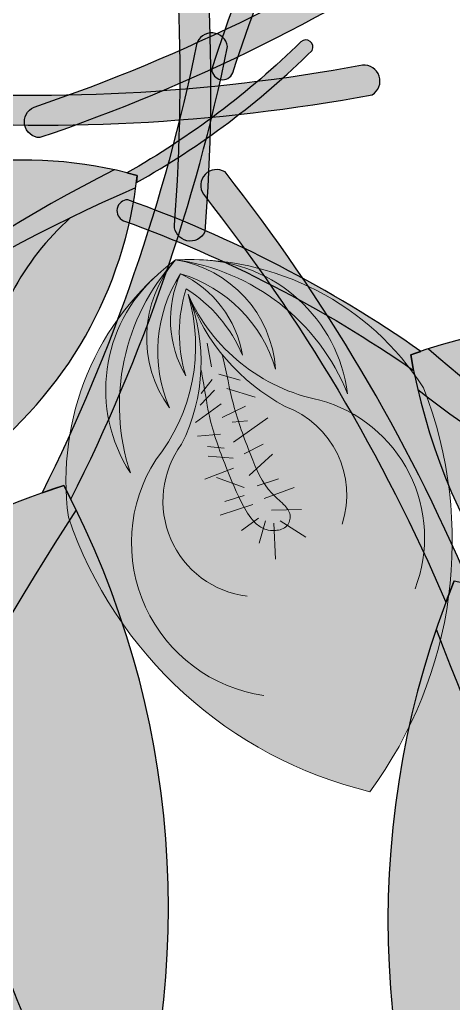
# Model space of a CAD drawing. Header units: inches. Extents: x 9636 to 21597, y -10243 to 557.
# Drawn here: x 15096.63 to 15100.45, y -8253.64 to -8244.96 of the extents above; entities that cross this region are included whole.
import ezdxf

# ---------------------------------------------------------------- set-up
doc = ezdxf.new("R2010")
doc.units = ezdxf.units.IN
doc.header["$MEASUREMENT"] = 0
doc.layers.add('MESA', color=7, linetype='Continuous')

# ---------------------------------------------------------------- blocks, each defined once
blk = doc.blocks.new('FF')
at = {"layer": 'MESA', "ltscale": 0.8}
h = blk.add_hatch(color=35, dxfattribs=at)
h.dxf.hatch_style = 1
h.set_gradient(color1=(179, 116, 77), color2=(114, 74, 49), one_color=1, tint=0.3199999928474426, name='CURVED')
h.paths.add_polyline_path([(15098.02692788197, -8244.674898954481), (15098.29378318464, -8244.712485523756, -0.03310768506175343), (15098.26460432901, -8246.830697031164, -0.8090823413515376), (15097.99665523886, -8246.771996080477, 0.032777259300629)])
h.paths.add_polyline_path([(15098.04311116947, -8242.60895636148, -0.03310768506174779), (15098.29378318464, -8244.712485523756), (15098.02692788197, -8244.674898954481, 0.03277725930060161), (15097.78287709809, -8242.59183102384), (15097.94912832243, -8242.708450008113)])
h = blk.add_hatch(color=35, dxfattribs=at)
h.dxf.hatch_style = 1
h.set_gradient(color1=(179, 116, 77), color2=(114, 74, 49), one_color=1, tint=0.3199999928474426, name='CURVED')
h.paths.add_polyline_path([(15099.03380648774, -8244.08463211408), (15098.85406515174, -8244.039671748968, 0.03310768506175343), (15098.32567318992, -8245.396892735695, 0.8090823413515376), (15098.51156381878, -8245.428681845888, -0.032777259300629)])
h.paths.add_polyline_path([(15099.5569816277, -8242.764071772508, 0.03310768506174779), (15098.85406515174, -8244.039671748968), (15099.03380648774, -8244.08463211408, -0.03277725930060161), (15099.72722034577, -8242.820359869525), (15099.59117363073, -8242.851736450491)])
h = blk.add_hatch(color=35, dxfattribs=at)
h.dxf.hatch_style = 1
h.set_gradient(color1=(179, 116, 77), color2=(114, 74, 49), one_color=1, tint=0.3199999928474426, name='CURVED')
h.paths.add_polyline_path([(15098.69604195212, -8244.925205681322), (15098.76767249792, -8245.185000923128, -0.03310768506175343), (15096.8125399035, -8246.00055468222, -0.8090823413515376), (15096.75984754869, -8245.731359525747, 0.032777259300629)])
h.paths.add_polyline_path([(15100.59804827553, -8244.118513272719, -0.03310768506174779), (15098.76767249792, -8245.185000923128), (15098.69604195212, -8244.925205681322, 0.03277725930060161), (15100.51027686433, -8243.872929827694), (15100.46938640765, -8244.071845457147)])
h = blk.add_hatch(color=35, dxfattribs=at)
h.dxf.hatch_style = 1
h.set_gradient(color1=(179, 116, 77), color2=(114, 74, 49), one_color=1, tint=0.3199999928474426, name='CURVED')
h.paths.add_polyline_path([(15097.64089063348, -8247.201865793526), (15097.90773284823, -8247.239545167002, 0.03310768506175343), (15098.46549267896, -8245.195878029977, 0.8090823413515376), (15098.19176006178, -8245.178187048825, -0.032777259300629)])
h.paths.add_polyline_path([(15097.08509728122, -8249.19170861293, 0.03310768506174779), (15097.90773284823, -8247.239545167002), (15097.64089063348, -8247.201865793526, -0.03277725930060161), (15096.83027670144, -8249.136197161713), (15097.02229533099, -8249.070104022947)])
h = blk.add_hatch(color=35, dxfattribs=at)
h.dxf.hatch_style = 1
h.set_gradient(color1=(179, 116, 77), color2=(114, 74, 49), one_color=1, tint=0.3199999928474426, name='CURVED')
h.paths.add_polyline_path([(15098.3833636068, -8245.78265016747), (15098.47526184628, -8245.86538466506, 0.03310768506175343), (15099.21134862249, -8245.230557370902, 0.8090823413515376), (15099.1117047816, -8245.153664053618, -0.032777259300629)])
h.paths.add_polyline_path([(15097.66182095303, -8246.397496823074, 0.03310768506174779), (15098.47526184628, -8245.86538466506), (15098.3833636068, -8245.78265016747, -0.03277725930060161), (15097.57906849421, -8246.311056990076), (15097.66908802034, -8246.335119308742)])
h = blk.add_hatch(color=35, dxfattribs=at)
h.dxf.hatch_style = 1
h.set_gradient(color1=(179, 116, 77), color2=(114, 74, 49), one_color=1, tint=0.3199999928474426, name='CURVED')
h.paths.add_polyline_path([(15097.57035616321, -8245.608120826642), (15097.63522160796, -8245.869687217513, 0.03310768506175343), (15099.73916858909, -8245.622546576698, 0.8090823413515376), (15099.65318837232, -8245.362066406919, -0.032777259300629)])
h.paths.add_polyline_path([(15095.517062065, -8245.83695273575, 0.03310768506174779), (15097.63522160796, -8245.869687217513), (15097.57035616321, -8245.608120826642, -0.03277725930060161), (15095.47323088751, -8245.579865441287), (15095.60634920649, -8245.733224400075)])
h = blk.add_hatch(color=85, dxfattribs=at)
h.dxf.hatch_style = 1
h.set_gradient(color1=(103, 159, 96), color2=(179, 207, 175), one_color=1, tint=0.75, name='INVCURVED')
h.paths.add_polyline_path([(15096.22971421021, -8248.870618819674, 0.1995123331975758), (15097.65560267498, -8246.444680660403, 0.0967495278531692), (15093.47011203457, -8249.294195942954, -0.08665420676483183), (15097.46580634728, -8246.28422506341, 0.1924888780828612), (15094.78004693778, -8246.727543006346, 0.1586077411667837), (15092.72352845114, -8249.680505322061, 0.1586077411660197)])
h = blk.add_hatch(color=85, dxfattribs=at)
h.dxf.hatch_style = 1
h.set_gradient(color1=(103, 159, 96), color2=(52, 80, 48), one_color=1, tint=0.25)
h.paths.add_polyline_path([(15093.47011203458, -8249.294195942943, -0.09674952785286056), (15097.65560267498, -8246.444680660403, 0.007527451123012324), (15097.66908802034, -8246.335119308738, 0.01429188129494994), (15097.46580634728, -8246.28422506341, 0.08665420676455064)])
h = blk.add_hatch(color=35, dxfattribs=at)
h.dxf.hatch_style = 1
h.set_gradient(color1=(179, 116, 77), color2=(114, 74, 49), one_color=1, tint=0.3199999928474426, name='CURVED')
h.paths.add_polyline_path([(15099.43903186173, -8248.22982484808), (15099.64040785201, -8248.050737681333, 0.03310768506175343), (15098.44299228439, -8246.303205892169, 0.8090823413515376), (15098.25239926146, -8246.500479347389, -0.032777259300629)])
h.paths.add_polyline_path([(15100.59667902034, -8249.941033120773, 0.03310768506174779), (15099.64040785201, -8248.050737681333), (15099.43903186173, -8248.22982484808, -0.03277725930060161), (15100.38948412344, -8250.09941659148), (15100.46332369108, -8249.910241605452)])
h = blk.add_hatch(color=35, dxfattribs=at)
h.dxf.hatch_style = 1
h.set_gradient(color1=(179, 116, 77), color2=(114, 74, 49), one_color=1, tint=0.3199999928474426, name='CURVED')
h.paths.add_polyline_path([(15098.86959890577, -8247.30986178868), (15098.92181335295, -8247.1320921799, 0.03310768506175343), (15097.58714332414, -8246.549080356413, 0.8090823413515376), (15097.54783984903, -8246.733528479925, -0.032777259300629)])
h.paths.add_polyline_path([(15100.16785008065, -8247.886173969457, 0.03310768506174779), (15098.92181335295, -8247.1320921799), (15098.86959890577, -8247.30986178868, -0.03277725930060161), (15100.10470269247, -8248.053989279731), (15100.07887058111, -8247.916781770713)])
h = blk.add_hatch(color=7, dxfattribs=at)
h.dxf.hatch_style = 1
h.set_gradient(color1=(237, 238, 238), one_color=1, tint=1)
h.paths.add_polyline_path([(15099.71941443139, -8251.771931795527, 0.2569091805170801), (15100.19148531407, -8248.207414501998, 0.2403030205165218), (15098.27368752177, -8247.080286426482, -0.3583807301859824), (15099.5230330472, -8248.260887088634, 0.2702333190890776), (15098.00716412592, -8247.07889750064, -0.3489770048102109), (15098.88874498077, -8248.043729022276, 0.2509502793129825), (15098.05169593818, -8247.200952858051, -0.2453890551403372), (15098.59761921655, -8247.920340602286, 0.1532458537889449), (15098.10060345808, -8247.335001406533, 0.1518402250092038), (15098.09524559063, -8248.096142668495, 0.00137366511991412), (15098.09730785354, -8248.102878855878, -0.245389055139057), (15098.05169593825, -8247.20095285803, 0.2509502793127925), (15097.95404243714, -8248.384754596666, -0.3489770048638718), (15098.00716412579, -8247.078897500583, 0.2702333191166405), (15097.60862749244, -8248.959356626743, -0.358380731124288), (15097.80415593539, -8247.251594697984, 0.240303021013481), (15097.06279578413, -8249.348914705783, 0.2569091805174252)])
edge = h.paths.add_edge_path(flags=16)
edge.add_arc((15099.84678496949, -8246.754777770306), 1.839283122478438, 199.9604918059998, 201.4598524917648, ccw=False)
edge.add_arc((15096.60830675234, -8247.979153804215), 1.623254014835311, 19.860714479619276, 21.559629817972393, ccw=False)
edge.add_arc((15099.84678496949, -8246.754777770315), 1.839283122478438, 201.4598524914096, 219.0189251154874)
edge.add_spline(control_points=[(15098.41857668749, -8247.916099593947), (15098.42029322749, -8247.922954316105), (15098.43608776667, -8247.987010472849), (15098.44972039391, -8248.051576562642), (15098.46173343683, -8248.109160811355)], knot_values=[0.2471511740125481, 0.2471511740125481, 0.2471511740125481, 0.2471511740125481, 0.247785628570655, 0.2530743171580143, 0.2530743171580143, 0.2530743171580143, 0.2530743171580143], degree=3, periodic=0)
edge.add_spline(control_points=[(15098.46173343683, -8248.109160811355), (15098.46971771926, -8248.147433288097), (15098.47763161847, -8248.185676664752), (15098.48593438749, -8248.22375224191)], knot_values=[0.2436361292652643, 0.2436361292652643, 0.2436361292652643, 0.2436361292652643, 0.2471511740125481, 0.2471511740125481, 0.2471511740125481, 0.2471511740125481], degree=3, periodic=0)
edge.add_spline(control_points=[(15098.48593438749, -8248.22375224191), (15098.49542399406, -8248.267270524355), (15098.51012022815, -8248.330919169734), (15098.52739580271, -8248.393646682549), (15098.53315802792, -8248.413628499215)], knot_values=[0.2377304945037521, 0.2377304945037521, 0.2377304945037521, 0.2377304945037521, 0.2417479965750198, 0.2436361292652643, 0.2436361292652643, 0.2436361292652643, 0.2436361292652643], degree=3, periodic=0)
edge.add_spline(control_points=[(15098.53315802792, -8248.413628499215), (15098.54204542829, -8248.44444756618), (15098.55150120469, -8248.47509239421), (15098.56143462185, -8248.505639712666)], knot_values=[0.2348183224622999, 0.2348183224622999, 0.2348183224622999, 0.2348183224622999, 0.2377304945037521, 0.2377304945037521, 0.2377304945037521, 0.2377304945037521], degree=3, periodic=0)
edge.add_spline(control_points=[(15098.56143462185, -8248.505639712666), (15098.57469458605, -8248.546416853369), (15098.58880566619, -8248.587020240158), (15098.60355203454, -8248.627632385549)], knot_values=[0.2309309092598198, 0.2309309092598198, 0.2309309092598198, 0.2309309092598198, 0.2348183224622999, 0.2348183224622999, 0.2348183224622999, 0.2348183224622999], degree=3, periodic=0)
edge.add_spline(control_points=[(15098.60355203454, -8248.627632385549), (15098.62047048219, -8248.674226532612), (15098.63822515198, -8248.720832208517), (15098.656490107, -8248.767725038491)], knot_values=[0.2264708961110354, 0.2264708961110354, 0.2264708961110354, 0.2264708961110354, 0.2309309092598199, 0.2309309092598199, 0.2309309092598199, 0.2309309092598199], degree=3, periodic=0)
edge.add_spline(control_points=[(15098.656490107, -8248.767725038491), (15098.66080344333, -8248.778798952817), (15098.68118744153, -8248.83086431385), (15098.70210407811, -8248.88336266032), (15098.72016465636, -8248.92358488131)], knot_values=[0.2215260703448321, 0.2215260703448321, 0.2215260703448321, 0.2215260703448321, 0.222579318859487, 0.2264708961110354, 0.2264708961110354, 0.2264708961110354, 0.2264708961110354], degree=3, periodic=0)
edge.add_spline(control_points=[(15098.72016465636, -8248.92358488131), (15098.74039183804, -8248.968632285692), (15098.76262490895, -8249.012307503166), (15098.78864695165, -8249.0526970019)], knot_values=[0.2171676473178, 0.2171676473178, 0.2171676473178, 0.2171676473178, 0.2215260703448321, 0.2215260703448321, 0.2215260703448321, 0.2215260703448321], degree=3, periodic=0)
edge.add_spline(control_points=[(15098.78864695165, -8249.0526970019), (15098.80834465655, -8249.083270329162), (15098.83488141218, -8249.118085133285), (15098.86575376687, -8249.148905627902), (15098.87128311769, -8249.154250798923)], knot_values=[0.2131642620453263, 0.2131642620453263, 0.2131642620453263, 0.2131642620453263, 0.2164634238997696, 0.2171676473178, 0.2171676473178, 0.2171676473178, 0.2171676473178], degree=3, periodic=0)
edge.add_spline(control_points=[(15098.87128311769, -8249.154250798923), (15098.89950477071, -8249.181532403314), (15098.94565445414, -8249.219438498149), (15098.98698563755, -8249.266980778986), (15098.9974830584, -8249.284197761912)], knot_values=[0.2077773224475375, 0.2077773224475375, 0.2077773224475375, 0.2077773224475375, 0.2113716592103856, 0.2131642620453263, 0.2131642620453263, 0.2131642620453263, 0.2131642620453263], degree=3, periodic=0)
edge.add_spline(control_points=[(15098.9974830584, -8249.284197761912), (15099.00655626172, -8249.299078863556), (15099.02512348165, -8249.343603765472), (15099.01092853054, -8249.39794686548), (15098.99124748951, -8249.422107590852)], knot_values=[0.203445163018474, 0.203445163018474, 0.203445163018474, 0.203445163018474, 0.2049945578871382, 0.2077773224475375, 0.2077773224475375, 0.2077773224475375, 0.2077773224475375], degree=3, periodic=0)
edge.add_spline(control_points=[(15098.99124748951, -8249.422107590852), (15098.99005299605, -8249.423573967972), (15098.96491134416, -8249.452657639713), (15098.92020626051, -8249.46492581639), (15098.87926743225, -8249.467385628182), (15098.87576155287, -8249.46752580049)], knot_values=[0.1996944706411438, 0.1996944706411438, 0.1996944706411438, 0.1996944706411438, 0.1998633638435843, 0.2031371852270858, 0.203445163018474, 0.203445163018474, 0.203445163018474, 0.203445163018474], degree=3, periodic=0)
edge.add_spline(control_points=[(15098.87576155287, -8249.46752580049), (15098.85132261213, -8249.468502919879), (15098.81882212835, -8249.465096497108), (15098.7884060432, -8249.453357966566), (15098.78040266126, -8249.449683712543)], knot_values=[0.1967564236367511, 0.1967564236367511, 0.1967564236367511, 0.1967564236367511, 0.1989032889930779, 0.1996944706411438, 0.1996944706411438, 0.1996944706411438, 0.1996944706411438], degree=3, periodic=0)
edge.add_spline(control_points=[(15098.78040266126, -8249.449683712543), (15098.7578875498, -8249.439347302323), (15098.72846653142, -8249.419207098399), (15098.70352147994, -8249.39508427071), (15098.69672798794, -8249.387929178089)], knot_values=[0.1936429904609736, 0.1936429904609736, 0.1936429904609736, 0.1936429904609736, 0.1958687424163022, 0.1967564236367511, 0.1967564236367511, 0.1967564236367511, 0.1967564236367511], degree=3, periodic=0)
edge.add_spline(control_points=[(15098.69672798794, -8249.387929178089), (15098.66223136839, -8249.351596389555), (15098.63595175571, -8249.30811204392), (15098.61197417035, -8249.26355045113)], knot_values=[0.1891354409754396, 0.1891354409754396, 0.1891354409754396, 0.1891354409754396, 0.1936429904609736, 0.1936429904609736, 0.1936429904609736, 0.1936429904609736], degree=3, periodic=0)
edge.add_spline(control_points=[(15098.61197417035, -8249.26355045113), (15098.60979389181, -8249.25949847163), (15098.59374794032, -8249.229348816165), (15098.57850603084, -8249.19895992733), (15098.56580769816, -8249.172514277183)], knot_values=[0.1860923947748148, 0.1860923947748148, 0.1860923947748148, 0.1860923947748148, 0.186502265629451, 0.1891354409754396, 0.1891354409754396, 0.1891354409754396, 0.1891354409754396], degree=3, periodic=0)
edge.add_spline(control_points=[(15098.56580769816, -8249.172514277183), (15098.54647109003, -8249.132243700977), (15098.52827216305, -8249.091625602327), (15098.51081754307, -8249.050763291882)], knot_values=[0.1820826809719926, 0.1820826809719926, 0.1820826809719926, 0.1820826809719926, 0.1860923947748149, 0.1860923947748149, 0.1860923947748149, 0.1860923947748149], degree=3, periodic=0)
edge.add_spline(control_points=[(15098.51081754307, -8249.050763291882), (15098.49474755462, -8249.013142486769), (15098.47930846896, -8248.975314678502), (15098.46419329813, -8248.937360490376)], knot_values=[0.1783910477803653, 0.1783910477803653, 0.1783910477803653, 0.1783910477803653, 0.1820826809719925, 0.1820826809719925, 0.1820826809719925, 0.1820826809719925], degree=3, periodic=0)
edge.add_spline(control_points=[(15098.46419329813, -8248.937360490376), (15098.45961965126, -8248.92587606485), (15098.4445226526, -8248.887681645696), (15098.42965914142, -8248.849384154904), (15098.41948148397, -8248.822523646257)], knot_values=[0.1746797876871894, 0.1746797876871894, 0.1746797876871894, 0.1746797876871894, 0.175796826109966, 0.1783910477803653, 0.1783910477803653, 0.1783910477803653, 0.1783910477803653], degree=3, periodic=0)
edge.add_spline(control_points=[(15098.41948148397, -8248.822523646257), (15098.40843596593, -8248.793372711049), (15098.39764030991, -8248.764115728225), (15098.387219853, -8248.734701983578)], knot_values=[0.171864353741853, 0.171864353741853, 0.171864353741853, 0.171864353741853, 0.1746797876871893, 0.1746797876871893, 0.1746797876871893, 0.1746797876871893], degree=3, periodic=0)
edge.add_spline(control_points=[(15098.387219853, -8248.734701983578), (15098.37387873801, -8248.697044119534), (15098.36115261937, -8248.659129304058), (15098.34930452124, -8248.62085111162)], knot_values=[0.1682598066156458, 0.1682598066156458, 0.1682598066156458, 0.1682598066156458, 0.171864353741853, 0.171864353741853, 0.171864353741853, 0.171864353741853], degree=3, periodic=0)
edge.add_spline(control_points=[(15098.34930452124, -8248.62085111162), (15098.33271891456, -8248.56726723369), (15098.31528452775, -8248.503586529929), (15098.30120936994, -8248.438524745327), (15098.29919913752, -8248.428913919159)], knot_values=[0.1623418216133556, 0.1623418216133556, 0.1623418216133556, 0.1623418216133556, 0.1673876610569998, 0.1682598066156458, 0.1682598066156458, 0.1682598066156458, 0.1682598066156458], degree=3, periodic=0)
edge.add_spline(control_points=[(15098.29919913752, -8248.428913919159), (15098.29069802764, -8248.388270514715), (15098.28334241494, -8248.347224048948), (15098.27645881634, -8248.306338500994)], knot_values=[0.1586535887747186, 0.1586535887747186, 0.1586535887747186, 0.1586535887747186, 0.1623418216133555, 0.1623418216133555, 0.1623418216133555, 0.1623418216133555], degree=3, periodic=0)
edge.add_spline(control_points=[(15098.27645881634, -8248.306338500994), (15098.27156803249, -8248.27728939613), (15098.26691552494, -8248.248321523799), (15098.26225973897, -8248.219637163473)], knot_values=[0.1560331062850654, 0.1560331062850654, 0.1560331062850654, 0.1560331062850654, 0.1586535887747186, 0.1586535887747186, 0.1586535887747186, 0.1586535887747186], degree=3, periodic=0)
edge.add_spline(control_points=[(15098.26225973897, -8248.219637163473), (15098.25503097672, -8248.175100661343), (15098.24515434397, -8248.115249837898), (15098.23357888518, -8248.05808237024), (15098.23030911496, -8248.04288709982)], knot_values=[0.1504801710943955, 0.1504801710943955, 0.1504801710943955, 0.1504801710943955, 0.1545488385723417, 0.1560331062850654, 0.1560331062850654, 0.1560331062850654, 0.1560331062850654], degree=3, periodic=0)
edge.add_arc((15096.60830675234, -8247.979153804205), 1.623254014835311, -2.250163947206774, 19.86071447921831)
at = {"layer": 'MESA', "lineweight": 5, "ltscale": 0.8}
h = blk.add_hatch(color=83, dxfattribs=at)
h.dxf.hatch_style = 1
h.set_gradient(color1=(117, 211, 105), one_color=1, tint=1)
h.paths.add_polyline_path([(15099.5230330472, -8248.260887088634, 0.3583807301414101), (15098.27368752199, -8247.080286426499, 0.02724021252780064), (15098.00716412569, -8247.078897500609, -0.27023331912118)])
h.paths.add_polyline_path([(15098.05169593823, -8247.200952858064, -0.2509502793036039), (15098.88874498077, -8248.043729022276, 0.3489770048638718), (15098.00716412573, -8247.078897500607, 0.3489770048564635), (15097.95404243714, -8248.38475459667, -0.2509502793046178)])
h.paths.add_polyline_path([(15098.59761921655, -8247.920340602286, 0.2453890551401661), (15098.05169593819, -8247.200952858051, 0.2453890551330679), (15098.09730785354, -8248.102878855878, -0.1532458537798691), (15098.10060345812, -8247.335001406556, -0.1532458537804744)], flags=17)
h.paths.add_polyline_path([(15098.00716412579, -8247.078897500587, 0.02724021243329556), (15097.80415593264, -8247.251594700641, 0.3583807303279284), (15097.60862749244, -8248.959356626747, -0.2702333191168038)])
h = blk.add_hatch(color=95, dxfattribs=at)
h.dxf.hatch_style = 1
h.set_gradient(color1=(68, 182, 53), color2=(121, 213, 109), one_color=1, tint=0.6299999952316284, name='CYLINDER')
edge = h.paths.add_edge_path()
edge.add_spline(control_points=[(15098.69672798794, -8249.387929178089), (15098.70352147994, -8249.39508427071), (15098.72846653142, -8249.419207098399), (15098.7578875498, -8249.439347302323), (15098.78040266126, -8249.449683712543)], knot_values=[0.1936429904609736, 0.1936429904609736, 0.1936429904609736, 0.1936429904609736, 0.1945306716814224, 0.1967564236367511, 0.1967564236367511, 0.1967564236367511, 0.1967564236367511], degree=3, periodic=0)
edge.add_spline(control_points=[(15098.78040266126, -8249.449683712543), (15098.7884060432, -8249.453357966566), (15098.81882212835, -8249.465096497108), (15098.85132261213, -8249.468502919879), (15098.87576155287, -8249.46752580049)], knot_values=[0.1967564236367511, 0.1967564236367511, 0.1967564236367511, 0.1967564236367511, 0.197547605284817, 0.1996944706411439, 0.1996944706411439, 0.1996944706411439, 0.1996944706411439], degree=3, periodic=0)
edge.add_spline(control_points=[(15098.87576155287, -8249.46752580049), (15098.87926743225, -8249.467385628182), (15098.92020626051, -8249.46492581639), (15098.96491134416, -8249.452657639713), (15098.99005299605, -8249.423573967972), (15098.99124748951, -8249.422107590852)], knot_values=[0.1996944706411439, 0.1996944706411439, 0.1996944706411439, 0.1996944706411439, 0.2000024484325321, 0.2032762698160336, 0.2034451630184741, 0.2034451630184741, 0.2034451630184741, 0.2034451630184741], degree=3, periodic=0)
edge.add_spline(control_points=[(15098.99124748951, -8249.422107590852), (15099.01092853054, -8249.39794686548), (15099.02512348165, -8249.343603765472), (15099.00655626172, -8249.299078863556), (15098.9974830584, -8249.284197761912)], knot_values=[0.2034451630184741, 0.2034451630184741, 0.2034451630184741, 0.2034451630184741, 0.2062279275788734, 0.2077773224475375, 0.2077773224475375, 0.2077773224475375, 0.2077773224475375], degree=3, periodic=0)
edge.add_spline(control_points=[(15098.9974830584, -8249.284197761912), (15098.98698563755, -8249.266980778986), (15098.94565445414, -8249.219438498149), (15098.89950477071, -8249.181532403314), (15098.87128311769, -8249.154250798923)], knot_values=[0.2077773224475375, 0.2077773224475375, 0.2077773224475375, 0.2077773224475375, 0.2095699252824783, 0.2131642620453263, 0.2131642620453263, 0.2131642620453263, 0.2131642620453263], degree=3, periodic=0)
edge.add_spline(control_points=[(15098.87128311769, -8249.154250798923), (15098.86575376687, -8249.148905627902), (15098.83488141218, -8249.118085133285), (15098.80834465655, -8249.083270329162), (15098.78864695165, -8249.0526970019)], knot_values=[0.2131642620453263, 0.2131642620453263, 0.2131642620453263, 0.2131642620453263, 0.2138684854633567, 0.2171676473178, 0.2171676473178, 0.2171676473178, 0.2171676473178], degree=3, periodic=0)
edge.add_spline(control_points=[(15098.78864695165, -8249.0526970019), (15098.76262490895, -8249.012307503166), (15098.74039183804, -8248.968632285692), (15098.72016465636, -8248.92358488131)], knot_values=[0.2171676473178, 0.2171676473178, 0.2171676473178, 0.2171676473178, 0.2215260703448321, 0.2215260703448321, 0.2215260703448321, 0.2215260703448321], degree=3, periodic=0)
edge.add_spline(control_points=[(15098.72016465636, -8248.92358488131), (15098.70210407811, -8248.88336266032), (15098.68118744153, -8248.83086431385), (15098.66080344333, -8248.778798952817), (15098.656490107, -8248.767725038491)], knot_values=[0.2215260703448321, 0.2215260703448321, 0.2215260703448321, 0.2215260703448321, 0.2254176475963806, 0.2264708961110354, 0.2264708961110354, 0.2264708961110354, 0.2264708961110354], degree=3, periodic=0)
edge.add_spline(control_points=[(15098.656490107, -8248.767725038491), (15098.63822515198, -8248.720832208517), (15098.62047048219, -8248.674226532612), (15098.60355203454, -8248.627632385549)], knot_values=[0.2264708961110354, 0.2264708961110354, 0.2264708961110354, 0.2264708961110354, 0.2309309092598199, 0.2309309092598199, 0.2309309092598199, 0.2309309092598199], degree=3, periodic=0)
edge.add_spline(control_points=[(15098.60355203454, -8248.627632385549), (15098.58880566619, -8248.587020240158), (15098.57469458605, -8248.546416853369), (15098.56143462185, -8248.505639712666)], knot_values=[0.2309309092598199, 0.2309309092598199, 0.2309309092598199, 0.2309309092598199, 0.2348183224622999, 0.2348183224622999, 0.2348183224622999, 0.2348183224622999], degree=3, periodic=0)
edge.add_spline(control_points=[(15098.56143462185, -8248.505639712666), (15098.55150120469, -8248.47509239421), (15098.54204542829, -8248.44444756618), (15098.53315802792, -8248.413628499215)], knot_values=[0.2348183224622999, 0.2348183224622999, 0.2348183224622999, 0.2348183224622999, 0.2377304945037521, 0.2377304945037521, 0.2377304945037521, 0.2377304945037521], degree=3, periodic=0)
edge.add_spline(control_points=[(15098.53315802792, -8248.413628499215), (15098.52739580271, -8248.393646682549), (15098.51012022815, -8248.330919169734), (15098.49542399406, -8248.267270524355), (15098.48593438749, -8248.22375224191)], knot_values=[0.2377304945037521, 0.2377304945037521, 0.2377304945037521, 0.2377304945037521, 0.2396186271939966, 0.2436361292652643, 0.2436361292652643, 0.2436361292652643, 0.2436361292652643], degree=3, periodic=0)
edge.add_spline(control_points=[(15098.48593438749, -8248.22375224191), (15098.47763161847, -8248.185676664752), (15098.46971771926, -8248.147433288097), (15098.46173343683, -8248.109160811355)], knot_values=[0.2436361292652643, 0.2436361292652643, 0.2436361292652643, 0.2436361292652643, 0.2471511740125481, 0.2471511740125481, 0.2471511740125481, 0.2471511740125481], degree=3, periodic=0)
edge.add_spline(control_points=[(15098.46173343683, -8248.109160811355), (15098.44972039391, -8248.051576562642), (15098.43608776667, -8247.987010472849), (15098.42029322749, -8247.922954316105), (15098.41857668749, -8247.916099593947)], knot_values=[0.2471511740125481, 0.2471511740125481, 0.2471511740125481, 0.2471511740125481, 0.2524398625999075, 0.2530743171580144, 0.2530743171580144, 0.2530743171580144, 0.2530743171580144], degree=3, periodic=0)
edge.add_arc((15099.65709745135, -8246.866804633426), 1.623254014835311, 201.5596298111538, 220.2718141492146, ccw=False)
edge.add_arc((15096.60830675234, -8247.979153804205), 1.623254014835311, -2.2501639475048023, 18.52929558790231, ccw=False)
edge.add_spline(control_points=[(15098.23030911496, -8248.04288709982), (15098.23357888518, -8248.05808237024), (15098.24515434397, -8248.115249837898), (15098.25503097672, -8248.175100661343), (15098.26225973897, -8248.219637163473)], knot_values=[0.1504801710943955, 0.1504801710943955, 0.1504801710943955, 0.1504801710943955, 0.1519644388071193, 0.1560331062850654, 0.1560331062850654, 0.1560331062850654, 0.1560331062850654], degree=3, periodic=0)
edge.add_spline(control_points=[(15098.26225973897, -8248.219637163473), (15098.26691552494, -8248.248321523799), (15098.27156803249, -8248.27728939613), (15098.27645881634, -8248.306338500994)], knot_values=[0.1560331062850654, 0.1560331062850654, 0.1560331062850654, 0.1560331062850654, 0.1586535887747186, 0.1586535887747186, 0.1586535887747186, 0.1586535887747186], degree=3, periodic=0)
edge.add_spline(control_points=[(15098.27645881634, -8248.306338500994), (15098.28334241494, -8248.347224048948), (15098.29069802764, -8248.388270514715), (15098.29919913752, -8248.428913919159)], knot_values=[0.1586535887747186, 0.1586535887747186, 0.1586535887747186, 0.1586535887747186, 0.1623418216133556, 0.1623418216133556, 0.1623418216133556, 0.1623418216133556], degree=3, periodic=0)
edge.add_spline(control_points=[(15098.29919913752, -8248.428913919159), (15098.30120936994, -8248.438524745327), (15098.31528452775, -8248.503586529929), (15098.33271891456, -8248.56726723369), (15098.34930452124, -8248.62085111162)], knot_values=[0.1623418216133556, 0.1623418216133556, 0.1623418216133556, 0.1623418216133556, 0.1632139671720015, 0.1682598066156458, 0.1682598066156458, 0.1682598066156458, 0.1682598066156458], degree=3, periodic=0)
edge.add_spline(control_points=[(15098.34930452124, -8248.62085111162), (15098.36115261937, -8248.659129304058), (15098.37387873801, -8248.697044119534), (15098.387219853, -8248.734701983578)], knot_values=[0.1682598066156458, 0.1682598066156458, 0.1682598066156458, 0.1682598066156458, 0.171864353741853, 0.171864353741853, 0.171864353741853, 0.171864353741853], degree=3, periodic=0)
edge.add_spline(control_points=[(15098.387219853, -8248.734701983578), (15098.39764030991, -8248.764115728225), (15098.40843596593, -8248.793372711049), (15098.41948148397, -8248.822523646257)], knot_values=[0.171864353741853, 0.171864353741853, 0.171864353741853, 0.171864353741853, 0.1746797876871894, 0.1746797876871894, 0.1746797876871894, 0.1746797876871894], degree=3, periodic=0)
edge.add_spline(control_points=[(15098.41948148397, -8248.822523646257), (15098.42965914142, -8248.849384154904), (15098.4445226526, -8248.887681645696), (15098.45961965126, -8248.92587606485), (15098.46419329813, -8248.937360490376)], knot_values=[0.1746797876871894, 0.1746797876871894, 0.1746797876871894, 0.1746797876871894, 0.1772740093575887, 0.1783910477803653, 0.1783910477803653, 0.1783910477803653, 0.1783910477803653], degree=3, periodic=0)
edge.add_spline(control_points=[(15098.46419329813, -8248.937360490376), (15098.47930846896, -8248.975314678502), (15098.49474755462, -8249.013142486769), (15098.51081754307, -8249.050763291882)], knot_values=[0.1783910477803653, 0.1783910477803653, 0.1783910477803653, 0.1783910477803653, 0.1820826809719925, 0.1820826809719925, 0.1820826809719925, 0.1820826809719925], degree=3, periodic=0)
edge.add_spline(control_points=[(15098.51081754307, -8249.050763291882), (15098.52827216305, -8249.091625602327), (15098.54647109003, -8249.132243700977), (15098.56580769816, -8249.172514277183)], knot_values=[0.1820826809719925, 0.1820826809719925, 0.1820826809719925, 0.1820826809719925, 0.1860923947748148, 0.1860923947748148, 0.1860923947748148, 0.1860923947748148], degree=3, periodic=0)
edge.add_spline(control_points=[(15098.56580769816, -8249.172514277183), (15098.57850603084, -8249.19895992733), (15098.59374794032, -8249.229348816165), (15098.60979389181, -8249.25949847163), (15098.61197417035, -8249.26355045113)], knot_values=[0.1860923947748148, 0.1860923947748148, 0.1860923947748148, 0.1860923947748148, 0.1887255701208035, 0.1891354409754396, 0.1891354409754396, 0.1891354409754396, 0.1891354409754396], degree=3, periodic=0)
edge.add_spline(control_points=[(15098.61197417035, -8249.26355045113), (15098.63595175571, -8249.30811204392), (15098.66223136839, -8249.351596389555), (15098.69672798794, -8249.387929178089)], knot_values=[0.1891354409754396, 0.1891354409754396, 0.1891354409754396, 0.1891354409754396, 0.1936429904609736, 0.1936429904609736, 0.1936429904609736, 0.1936429904609736], degree=3, periodic=0)
at = {"layer": 'MESA', "ltscale": 0.8}
h = blk.add_hatch(color=85, dxfattribs=at)
h.dxf.hatch_style = 1
h.set_gradient(color1=(103, 159, 96), color2=(179, 207, 175), one_color=1, tint=0.75, name='INVCURVED')
h.paths.add_polyline_path([(15104.43706711962, -8248.218130562109, 0.1995123331975758), (15100.23562374716, -8247.863995944925, 0.0967495278531692), (15106.79773685623, -8251.671748625407, -0.08665420676483183), (15100.14185613938, -8248.224391690661, 0.1924888780828612), (15102.48133933475, -8251.565457153638, 0.1586077411667837), (15107.80347040775, -8252.429999735758, 0.1586077411660197)])
h = blk.add_hatch(color=85, dxfattribs=at)
h.dxf.hatch_style = 1
h.set_gradient(color1=(103, 159, 96), color2=(52, 80, 48), one_color=1, tint=0.25)
h.paths.add_polyline_path([(15106.7977368562, -8251.6717486254, -0.09674952785286056), (15100.23562374716, -8247.863995944923, 0.007527451123012324), (15100.07887058111, -8247.916781770713, 0.01429188129494994), (15100.14185613938, -8248.224391690661, 0.08665420676455064)])
h = blk.add_hatch(color=85, dxfattribs=at)
h.dxf.hatch_style = 1
h.set_gradient(color1=(103, 159, 96), color2=(52, 80, 48), one_color=1, tint=0.25)
h.paths.add_polyline_path([(15093.03433183912, -8259.530956588169, -0.09674952785286056), (15097.13129831158, -8249.284571325488, 0.007527451123012324), (15097.02229533099, -8249.070104022941, 0.01429188129494994), (15096.59287147423, -8249.22557933891, 0.08665420676455064)])
h = blk.add_hatch(color=85, dxfattribs=at)
h.dxf.hatch_style = 1
h.set_gradient(color1=(103, 159, 96), color2=(179, 207, 175), one_color=1, tint=0.75, name='INVCURVED')
h.paths.add_polyline_path([(15097.5071060116, -8255.405731743733, 0.1995123331975758), (15097.13129831158, -8249.284571325486, 0.0967495278531692), (15093.03433183912, -8259.530956588203, -0.08665420676483183), (15096.59287147423, -8249.22557933891, 0.1924888780828612), (15092.27761277267, -8253.296592805937, 0.1586077411667837), (15092.15505162846, -8261.1381653436, 0.1586077411660197)])
h = blk.add_hatch(color=85, dxfattribs=at)
h.dxf.hatch_style = 1
h.set_gradient(color1=(103, 159, 96), color2=(179, 207, 175), one_color=1, tint=0.75, name='INVCURVED')
h.paths.add_polyline_path([(15105.60787122576, -8253.639698761099, 0.1995123331975758), (15100.69737812491, -8249.965886871552, 0.0967495278531692), (15105.85946528769, -8259.719163313464, -0.08665420676483183), (15100.30403738231, -8250.33826648144, 0.1924888780828612), (15100.61620739519, -8256.262551939892, 0.1586077411667837), (15106.51606179607, -8261.429465829824, 0.1586077411660197)])
h = blk.add_hatch(color=85, dxfattribs=at)
h.dxf.hatch_style = 1
h.set_gradient(color1=(103, 159, 96), color2=(52, 80, 48), one_color=1, tint=0.25)
h.paths.add_polyline_path([(15105.85946528767, -8259.719163313437, -0.09674952785286056), (15100.69737812491, -8249.965886871552, 0.007527451123012324), (15100.46332369108, -8249.910241605448, 0.01429188129494994), (15100.30403738231, -8250.33826648144, 0.08665420676455064)])
at = {"layer": 'MESA', "lineweight": 9, "ltscale": 0.8}
for p, q in [((15098.32391497789, -8248.023708066046), (15098.28473032801, -8247.814117662196)), ((15098.33004822346, -8248.133419198606), (15098.23281173926, -8248.257091114883)), ((15098.38821002823, -8248.088450708912), (15098.57709255608, -8248.141655213116)), ((15098.35084961509, -8248.227593163196), (15098.22370194251, -8248.362183550662)), ((15098.45830152438, -8248.215530974318), (15098.70924363431, -8248.290190709315)), ((15098.40762586664, -8248.350457323477), (15098.18235208436, -8248.513463383826)), ((15098.4173388386, -8248.470261745026), (15098.62291046986, -8248.36974136672)), ((15098.50494492915, -8248.510595309119), (15098.63960064544, -8248.49878254546)), ((15098.51826681609, -8248.688647724652), (15098.82158963665, -8248.471642420682)), ((15098.40252157614, -8248.616031409683), (15098.20093385782, -8248.634288577763)), ((15098.43587336238, -8248.73933348783), (15098.28839621129, -8248.725294602222)), ((15098.61060987745, -8248.790917809716), (15098.77944683798, -8248.705569566246)), ((15098.51470225717, -8248.830311848236), (15098.2956658633, -8248.812396643205)), ((15098.65545655913, -8248.983126403555), (15098.8622719206, -8248.792824077007)), ((15098.51745730984, -8248.916493081926), (15098.26538535999, -8249.015248098029)), ((15098.61295473675, -8249.087955943229), (15098.3678968672, -8248.998719578321)), ((15098.72544642286, -8249.073936308241), (15098.91285177815, -8249.010956459384)), ((15098.78756370744, -8249.184795768026), (15099.05343651329, -8249.08779225932)), ((15098.61081063597, -8249.158952384467), (15098.44070653054, -8249.21021422962)), ((15098.6892300585, -8249.238772503566), (15098.40006849301, -8249.33151404442)), ((15098.85162539361, -8249.286804963001), (15099.11834112488, -8249.282037427201)), ((15098.73751736693, -8249.35829238008), (15098.58897407168, -8249.466221153349)), ((15098.79990126974, -8249.38150669569), (15098.74300953854, -8249.580429019903)), ((15098.87261088938, -8249.401547115825), (15098.88788338877, -8249.721371630427)), ((15098.929805996, -8249.382702595229), (15099.15516236906, -8249.527233048373))]:
    blk.add_line(p, q, dxfattribs=at)
at = {"layer": 'MESA', "ltscale": 0.8}
for points in [[(15097.78287709809, -8242.591831023841), (15097.94912832243, -8242.70845000812), (15098.04311116947, -8242.608956361482, -0.06628802967972178), (15098.26460432901, -8246.830697031166, -0.8090823413515378), (15097.99665523886, -8246.771996080479, 0.06562502276091056)], [(15099.72722034577, -8242.820359869525), (15099.59117363073, -8242.851736450495), (15099.5569816277, -8242.764071772508, 0.06628802967972178), (15098.32567318992, -8245.396892735695, 0.8090823413515378), (15098.51156381878, -8245.428681845888, -0.06562502276091056)], [(15100.51027686433, -8243.872929827696), (15100.46938640764, -8244.071845457149), (15100.59804827553, -8244.11851327272, -0.06628802967972178), (15096.8125399035, -8246.000554682221, -0.8090823413515378), (15096.75984754869, -8245.73135952575, 0.06562502276091056)], [(15096.83027670144, -8249.136197161713), (15097.02229533099, -8249.070104022941), (15097.08509728122, -8249.19170861293, 0.06628802967972178), (15098.46549267896, -8245.195878029977, 0.8090823413515378), (15098.19176006178, -8245.178187048825, -0.06562502276091056)], [(15097.57906849421, -8246.311056990076), (15097.66908802034, -8246.335119308738), (15097.66182095303, -8246.397496823074, 0.06628802967972178), (15099.21134862249, -8245.230557370902, 0.8090823413515378), (15099.1117047816, -8245.153664053618, -0.06562502276091056)], [(15095.47323088751, -8245.579865441287), (15095.60634920649, -8245.733224400074), (15095.517062065, -8245.83695273575, 0.06628802967972178), (15099.73916858909, -8245.622546576698, 0.8090823413515378), (15099.65318837232, -8245.362066406919, -0.06562502276091056)], [(15100.38948412344, -8250.099416591482), (15100.46332369108, -8249.91024160545), (15100.59667902034, -8249.941033120775, 0.06628802967972178), (15098.44299228439, -8246.30320589217, 0.8090823413515378), (15098.25239926146, -8246.50047934739, -0.06562502276091056)], [(15100.10470269247, -8248.053989279731), (15100.07887058111, -8247.916781770713), (15100.16785008065, -8247.886173969457, 0.06628802967972178), (15097.58714332414, -8246.549080356413, 0.8090823413515378), (15097.54783984903, -8246.733528479925, -0.06562502276091056)]]:
    blk.add_lwpolyline(points, format="xyb", close=True, dxfattribs=at)
for centre, radius, start, end in [((15096.67736405324, -8249.864840099066), 3.666394043824588, 74.30655630444585, 121.1639419206025), ((15104.08660929914, -8259.230348174866), 14.54087808023783, 117.0857482899116, 136.8959438880362), ((15094.02382475643, -8245.94205312939), 3.666394043824588, 306.9882298478174, 353.8456154639753), ((15102.8570595582, -8258.583476313212), 13.20626796671093, 113.195064911612, 135.2996249943432), ((15098.65506472089, -8248.47016938541), 2.362788021743932, 131.7172270939991, 172.5580946785575), ((15101.91025870644, -8253.096144480207), 5.493612704050537, 62.61586926319569, 109.4732548793511), ((15113.26378296233, -8232.970145249845), 19.78786802722883, 228.8227043269872, 250.9272644097192), ((15105.49011501528, -8246.969040130964), 5.493612704050537, 189.9341957198185, 236.7915813359774), ((15113.34084323138, -8230.889843565094), 21.78760700426948, 232.7133877052881, 252.5235833034118), ((15099.52667187852, -8256.657982135759), 7.990481596672285, 108.2654554901741, 155.1228411063325), ((15089.95436099328, -8252.797314822516), 7.990481596672285, 340.9471290335496, 27.80451464970488), ((15121.3115587561, -8264.89519739992), 28.78153299601394, 147.1539640973424, 169.2585241800743), ((15107.8693543908, -8252.909992498688), 7.990481596672286, 157.9500024736512, 204.8073880898104), ((15129.942698079, -8239.121488138784), 31.69016131675633, 200.7291944591205, 220.5393900572429), ((15101.40382071741, -8251.729231937199), 5.149423105894035, 165.6761262797308, 206.5169938642856)]:
    blk.add_arc(centre, radius, start, end, dxfattribs=at)
at = {"layer": 'MESA', "lineweight": 9, "ltscale": 0.8}
for centre, radius, start, end in [((15099.48943121049, -8249.02699328452), 2.447895605193939, 127.266779898227, 187.5568267570615), ((15098.12768826477, -8249.523824253258), 2.447895605193939, 32.53209864186049, 92.82214550069332), ((15096.57692173445, -8247.839528274872), 1.607365752450582, 321.3334676193576, 16.51316197311781), ((15096.60830675234, -8247.979153804205), 1.623254014835659, 333.4147324977796, 21.55962980393606), ((15099.8467849695, -8246.754777770318), 1.839283122480511, 199.9604918175591, 241.605788823265), ((15099.59119297281, -8246.739773505367), 1.607365752450305, 203.5757634258125, 258.7554577796236), ((15096.71573413865, -8249.560617728272), 3.729880052365993, 323.6394422466618, 21.2722987303452), ((15098.94306834377, -8249.529544755796), 1.258579028275155, 338.9890545032806, 74.57780856351098), ((15098.68377725162, -8249.153570102333), 0.8323297560484005, 342.0156456943673, 69.72944824089772), ((15098.74310191018, -8249.207050506553), 0.84744614881838, 143.7214805916287, 262.8859260619122), ((15098.97938186472, -8249.575370462211), 1.360816399643587, 147.4792624432662, 261.7766705721746), ((15100.59333501525, -8248.145877739375), 3.729880052365993, 198.8166266685762, 256.449483152262)]:
    blk.add_arc(centre, radius, start, end, dxfattribs=at)
at = {"layer": 'MESA', "color": 62, "lineweight": 5, "ltscale": 0.8}
for centre, radius, start, end in [((15099.42051766842, -8248.360899388164), 1.908165893264191, 137.7899646161825, 198.2781016816021), ((15098.8021641143, -8247.765246779649), 1.050285825198333, 139.1948918055802, 216.1461430890904), ((15097.84094495712, -8248.115946922091), 1.050285825198333, 3.94278230983124, 80.8940335933421), ((15097.75146195879, -8248.969853205552), 1.908165893264191, 21.81082371731994, 82.29896078274142), ((15098.18057046906, -8248.430172553884), 1.353093988770961, 7.187102905930014, 88.40946885347358), ((15098.74468870525, -8248.22435440689), 1.353093988770961, 131.6794565454466, 212.9018224929915), ((15099.10791935226, -8247.884010898304), 1.257845851722319, 147.1093138774125, 203.4592187914238), ((15098.93804470177, -8247.608245044265), 0.9754491558091835, 155.3204221113708, 210.469733104493), ((15097.63588475937, -8248.083337195592), 0.9754491558091835, 9.619192294428126, 64.76850328755168), ((15097.68350938399, -8248.403705886734), 1.257845851722319, 16.62970660749876, 72.97961152150947), ((15099.32222593169, -8247.724190207411), 1.282119101587323, 162.3289777281968, 197.1792170376919), ((15097.41663436453, -8248.41944396827), 1.282119101587323, 22.90970836123, 57.75994767072603)]:
    blk.add_arc(centre, radius, start, end, dxfattribs=at)
blk.add_open_spline([(15098.23030911496, -8248.04288709982), (15098.23357888518, -8248.05808237024), (15098.26012332099, -8248.189176800563), (15098.29717949443, -8248.494710436436), (15098.43726177138, -8248.877212643281), (15098.57014108508, -8249.197086451763), (15098.68654089934, -8249.395125775665), (15098.7972238176, -8249.464408059126), (15098.89461743965, -8249.471948019454), (15098.99807954617, -8249.443555467677), (15099.03224958425, -8249.322694609078), (15098.95370609048, -8249.223763647786), (15098.78706465484, -8249.093219451506), (15098.65494607609, -8248.770123026055), (15098.50699078575, -8248.372975155224), (15098.45617391063, -8248.06847161397), (15098.42029322749, -8247.922954316105), (15098.41857668749, -8247.916099593947)], degree=3, knots=[0.1504801710943955, 0.1504801710943955, 0.1504801710943955, 0.1504801710943955, 0.1519644388071193, 0.1632139671720015, 0.1772740093575887, 0.1887255701208035, 0.1945306716814224, 0.197547605284817, 0.2000024484325321, 0.2032762698160336, 0.2062279275788734, 0.2095699252824783, 0.2138684854633567, 0.2254176475963806, 0.2396186271939966, 0.2524398625999075, 0.2530743171580144, 0.2530743171580144, 0.2530743171580144, 0.2530743171580144], dxfattribs=at)

msp = doc.modelspace()

# ---------------------------------------------------------------- block references
at = {"color": 18, "true_color": 0x000000}
msp.add_blockref('FF', (0, 0), dxfattribs=at)

doc.saveas('drawing.dxf')
